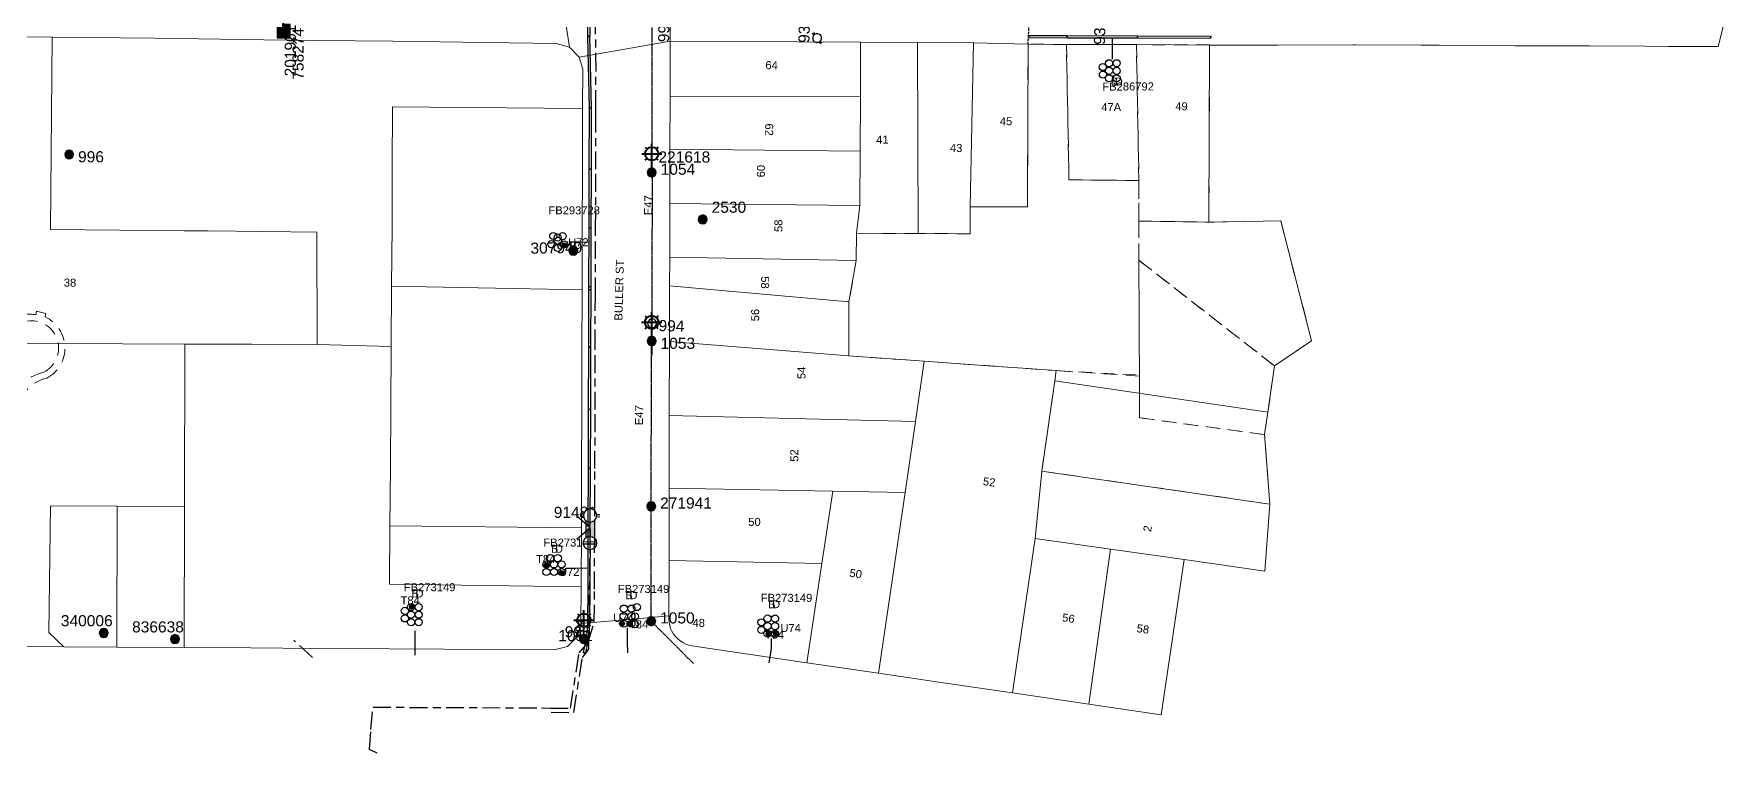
# Model space of a CAD drawing. Header units: metres. Extents: x 315298 to 316343, y 6257802 to 6258556.
# Drawn here: x 315956.2 to 316337.5, y 6257877.8 to 6258039.5 of the extents above; entities that cross this region are included whole.
import ezdxf
from ezdxf.enums import TextEntityAlignment as Align

# ---------------------------------------------------------------- set-up
doc = ezdxf.new("R2010")
doc.units = ezdxf.units.M
for name, pattern in [('Cable Exist OH', [1, 1, 0]), ('Cable Exist UG', [8.2, 4, -1.2, 1.8, -1.2]), ('Dash', [5, 3, -2]), ('DASHED', [0.75, 0.5, -0.25])]:
    doc.linetypes.add(name, pattern=pattern)
doc.layers.get('0').update_dxf_attribs({"color": 6})
for name, color, linetype, lineweight in [('Cadastre Buildings_SP_EXT', 9, 'Continuous', 5), ('Cadastre Developer_SP_EXT', 9, 'Continuous', 5), ('Cadastre Land Parcels_SP_EXT', 9, 'Continuous', 5), ('Cadastre Roads_SP_EXT', 9, 'Continuous', 5)]:
    doc.layers.add(name, color=color, linetype=linetype, lineweight=lineweight)
for name, color, linetype in [('Duct_SP_EXT', 7, 'Continuous'), ('Equip_LV_EXT', 7, 'Continuous'), ('Equip_SP_LV_EXT', 7, 'Continuous'), ('Equip_SP_SL_EXT', 7, 'Continuous'), ('Mains_HV_EXT', 7, 'Continuous'), ('Mains_LV_EXT', 7, 'Continuous'), ('SupportsOH_SP_TR_HV_LV_SL_EXT', 7, 'Continuous'), ('SupportsUG_SP_LV_EXT', 7, 'Continuous'), ('SupportsUG_SP_LV_SL_EXT', 7, 'Continuous'), ('Trench_SP_EXT', 7, 'Continuous')]:
    doc.layers.add(name, color=color, linetype=linetype)
doc.layers.add('UNKNOWN_FEATURES', color=1, linetype='DASHED', plot=False)
doc.styles.add('COLUMN_LABEL', font='arial.ttf')
doc.styles.add('iecARIAL', font='arial.ttf', dxfattribs={"height": 2})
doc.styles.add('POLE_LABEL', font='arial.ttf')
doc.styles.get("Standard").update_dxf_attribs({"font": 'arial.ttf'})

# ---------------------------------------------------------------- blocks, each defined once
blk = doc.blocks.new('COLUMN_EXT')
blk.add_hatch(color=256).paths.add_polyline_path([(-1.49, 1.48), (-1.49, -1.49), (1.48, -1.49), (1.48, 1.48)])
blk.add_lwpolyline([(-1.49, -1.49), (1.48, -1.49), (1.48, 1.48), (-1.49, 1.48)], close=True)
for tag, height, style, flags, p in [('STRUCTURE_PLANT_NUMBER', 0.2, 'POLE_LABEL', 9, (1.81, 0.03)), ('ASSET_NUM', 2.5, 'COLUMN_LABEL', 8, (2, 2)), ('STREET_CODE', 0.2, 'COLUMN_LABEL', 9, (1.81, -0.2))]:
    blk.add_attdef(tag, text='', height=height, dxfattribs=dict(style=style, flags=flags)).set_placement(p, align=Align.MIDDLE_LEFT)
at = {"flags": 1}
blk.add_attdef('Z', (1.81, -2.35), '', height=0.2, dxfattribs=at)
at = {"flags": 9}
for tag, p in [('COLUMN_TYPE', (1.81, -0.4)), ('OWNED_BY', (1.81, -0.6)), ('STATE', (1.81, -0.8)), ('USAGE', (1.81, -1)), ('STREETNAME', (1.81, -1.6)), ('SUBURB', (1.81, -1.8)), ('LEGEND', (1.81, -1.2)), ('LOCATION', (1.81, -1.4)), ('NOTES', (1.81, -2))]:
    blk.add_attdef(tag, text='', height=0.2, dxfattribs=at).set_placement(p, align=Align.MIDDLE_LEFT)
blk = doc.blocks.new('PILLAR_EXT')
blk.add_hatch(color=256).paths.add_polyline_path([(-2.475, 0.99), (-2.475, -0.99), (2.475, -0.99), (2.475, 0.99)])
blk.add_lwpolyline([(-2.475, -0.99), (2.475, -0.99), (2.475, 0.99), (-2.475, 0.99)], close=True)
at = {"style": 'iecARIAL', "flags": 8}
blk.add_attdef('ASSET_NUM', (1.5, 3.5), '', height=2.5, dxfattribs=at)
for tag, p, flags in [('OWNED_BY', (0, -0.2), 9), ('STATE', (0, -0.4), 9), ('SUPPORT_TYPE', (0, -0.6), 9), ('STREETNAME', (0, -1.8), 9), ('SUBURB', (0, -2), 1), ('USAGE', (0, -0.8), 9), ('LEGEND', (0, -1), 9), ('LOCATION', (0, -1.2), 9), ('NOTES', (0, -1.4), 9), ('PARENT', (0, -1.6), 9)]:
    blk.add_attdef(tag, p, '', height=0.2, dxfattribs=dict(flags=flags))
blk = doc.blocks.new('DUCT_EXT')
blk.add_circle((0, 0.8), 0.8)
at = {"flags": 1}
blk.add_attdef('Z', (0, 0), '', height=0.2, dxfattribs=at)
at = {"flags": 9}
for tag, p in [('DUCT_CODE', (0, 0)), ('XSECT_TYPE', (0, -0.2)), ('STATE', (0, -0.6)), ('FB_REFERENCE', (0, -0.4)), ('NOTES', (0, -0.8))]:
    blk.add_attdef(tag, text='', height=0.2, dxfattribs=at).set_placement(p, align=Align.MIDDLE_LEFT)
blk = doc.blocks.new('LV_OH_LINKS_OPEN_EXT')
for p, q in [((-0.17, 4.97), (-0.17, 5.46)), ((0.17, 4.97), (0.17, 5.46)), ((-0.17, 3), (-0.17, 2.5)), ((0.17, 3), (0.17, 2.5))]:
    blk.add_line(p, q)
blk.add_lwpolyline([(0, 2.99, 1), (0, 4.98, 1)], format="xyb", close=True)
at = {"flags": 9}
for tag, p in [('ACTUAL_STATUS', (0, 0)), ('CONSTRUCTED_VOLTAGE', (0, -0.2)), ('OPERATING_VOLTAGE', (0, -0.6)), ('ORIENTATION', (0, -0.8)), ('OWNED_BY', (0, -1)), ('STATE', (0, -1.2)), ('SWITCH_TYPE', (0, -1.4)), ('NO_PHASES', (0, -0.4)), ('USAGE', (0, -1.6)), ('LEGEND', (0, -1.8)), ('NOTES', (0, -2))]:
    blk.add_attdef(tag, text='', height=0.2, dxfattribs=at).set_placement(p, align=Align.MIDDLE_LEFT)
at = {"flags": 1}
blk.add_attdef('Z', (0, 0), '', height=0.2, dxfattribs=at)
blk = doc.blocks.new('SL_LANTERN_EXT')
at = {"lineweight": 40}
for p, q in [((-2.25, 4.22), (2.25, 4.22)), ((-1.46, 5.68), (-1.06, 5.28)), ((0, 1.97), (0, 6.47)), ((1.46, 5.68), (1.06, 5.28)), ((-1.46, 2.76), (-1.06, 3.16)), ((0, 0), (0, 2.72)), ((1.46, 2.76), (1.06, 3.16))]:
    blk.add_line(p, q, dxfattribs=at)
blk.add_circle((0, 4.22), 1.5, dxfattribs=at)
at = {"style": 'iecARIAL', "flags": 8}
blk.add_attdef('ASSET_NUM', (1.5, 1.5), '', height=2.5, dxfattribs=at)
for tag, p, height, flags in [('OPERATING_VOLTAGE', (0.98, -1.65), 0.2, 9), ('ORIENTATION', (0.98, -1.85), 0.2, 9), ('OWNED_BY', (0.98, -2.05), 0.2, 9), ('STATE', (0.98, -2.25), 0.2, 9), ('CONSTRUCTED_VOLTAGE', (0.98, -0.65), 0.2, 9), ('CONTROL_TYPE', (0.98, -0.85), 0.2, 9), ('LANTERN_PURPOSE', (0.98, -1.05), 0.2, 9), ('LANTERN_TYPE', (0.98, -1.25), 0.2, 9), ('NO_PHASES', (0.98, -1.45), 0.2, 9), ('USAGE', (0.98, -2.45), 0.2, 9), ('CEXIST', (0.98, -2.65), 0.2, 9), ('CNEW', (0.98, -2.85), 0.2, 9), ('CNUMBER', (0.98, -3.05), 0.2, 9), ('CREMOVE', (0.98, -3.25), 0.2, 9), ('CREPLACE', (0.98, -3.45), 0.2, 9), ('LKINGHEIGHT', (0.98, -3.65), 0.2, 9), ('LBRACKET', (0.98, -3.85), 0.2, 9), ('LNUMBER', (2.18, -3.25), 2.5, 8), ('LBRACKETVOCAB', (0.98, -4.05), 0.2, 9), ('LCATEGORY', (0.98, -4.25), 0.2, 9), ('LCHARGE1', (0.98, -4.45), 0.2, 9), ('LCHARGE1PERCENT', (0.98, -4.65), 0.2, 9), ('LCHARGE2', (0.98, -4.85), 0.2, 9), ('LCHARGE2PERCENT', (0.98, -5.05), 0.2, 9), ('LCHARGE3', (0.98, -5.25), 0.2, 9), ('LCHARGE3PERCENT', (0.98, -5.45), 0.2, 9), ('LEXIST', (0.98, -5.65), 0.2, 9), ('LLAMP', (0.98, -5.85), 0.2, 9), ('LLAMPVOCAB', (0.98, -6.05), 0.2, 9), ('LMAST', (0.98, -6.25), 0.2, 9), ('LMASTVOCAB', (0.98, -6.45), 0.2, 9), ('LNEW', (0.98, -6.65), 0.2, 9), ('LANTNUMBER', (0.98, -6.85), 0.2, 9), ('LOUTREACH', (0.98, -7.25), 0.2, 9), ('LOUTREACHVOCAB', (0.98, -7.45), 0.2, 9), ('LRATECODE', (0.98, -7.65), 0.2, 9), ('STREETNAME', (0.98, -9.25), 0.2, 9), ('SUBURB', (0.98, -9.45), 0.2, 1), ('LREMOVE', (0.98, -7.85), 0.2, 9), ('LREPLACE', (0.98, -8.05), 0.2, 9), ('LTYPE', (0.98, -8.25), 0.2, 9), ('LTYPEVOCAB', (0.98, -8.45), 0.2, 9), ('LEGEND', (0.98, -8.65), 0.2, 9), ('LOCATION', (0.98, -8.85), 0.2, 9), ('NOTES', (0.98, -9.05), 0.2, 9)]:
    blk.add_attdef(tag, p, '', height=height, dxfattribs=dict(flags=flags))
blk = doc.blocks.new('POLE_EXT')
blk.add_hatch(color=256).paths.add_polyline_path([(-1, 0, 1), (1, 0, 1)])
blk.add_lwpolyline([(-1, 0, 1), (1, 0, 1)], format="xyb", close=True)
for tag, height, flags, p in [('pNumber', 2.5, 8, (-17.84, 2.07)), ('OWNED_BY', 0.2, 9, (1.35, -0.4)), ('SPECIAL_USE', 0.2, 9, (1.35, -0.8)), ('STATE', 0.2, 9, (1.35, -1)), ('cLV', 0.2, 9, (1.35, -1.4)), ('hDepth', 0.2, 9, (1.35, -1.6)), ('hDia', 0.2, 9, (1.35, -1.8)), ('cHV', 0.2, 9, (1.35, -2)), ('cLinedev', 0.2, 9, (1.35, -3.4)), ('pExisting', 0.2, 9, (1.35, -3.8)), ('PARENT', 0.2, 9, (1.35, -0.6)), ('USAGE', 0.2, 9, (1.35, -1.2)), ('LBRACKET', 0.2, 9, (1.35, -2.2)), ('LExisting', 0.2, 9, (1.35, -2.4)), ('LANTNUMBER', 0.2, 9, (1.35, -2.6)), ('LOther', 0.2, 9, (1.35, -2.8)), ('LRemove', 0.2, 9, (1.35, -3)), ('LEGEND', 0.2, 9, (1.35, -3.2)), ('LOCATION', 0.2, 9, (1.35, -3.6)), ('pFooting', 0.2, 9, (1.35, -4.4)), ('pNew', 0.2, 9, (1.35, -4.6)), ('pRelocate', 0.2, 9, (1.35, -5)), ('pRemove', 0.2, 9, (1.35, -5.2)), ('pReplace', 0.2, 9, (1.35, -5.4)), ('pStay', 0.2, 9, (1.35, -5.6)), ('pType', 0.2, 9, (1.35, -5.8)), ('cspan', 0.2, 9, (1.35, -6)), ('STREETNAME', 0.2, 9, (1.35, -6.2)), ('SUBURB', 0.2, 9, (1.35, -6.4)), ('OPERATED_BY', 0.2, 9, (1.36, -7.01)), ('PFNUMBER', 0.2, 9, (1.35, -4)), ('NEWPFNUMBER', 0.2, 9, (1.35, -4.2)), ('NOTES', 0.2, 9, (1.35, -6.6)), ('MAINTAINED_BY', 0.2, 9, (1.36, -6.81))]:
    blk.add_attdef(tag, text='', height=height, dxfattribs=dict(flags=flags)).set_placement(p, align=Align.MIDDLE_LEFT)
at = {"style": 'POLE_LABEL'}
for tag, height, flags, p in [('STRUCTURE_PLANT_NUMBER', 0.2, 9, (1.35, 0.03)), ('ASSET_NUM', 2.5, 8, (2, 2)), ('STREET_CODE', 0.2, 9, (1.35, -0.2))]:
    blk.add_attdef(tag, text='', height=height, dxfattribs=dict(at, flags=flags)).set_placement(p, align=Align.MIDDLE_LEFT)
at = {"flags": 1}
blk.add_attdef('Z', (1.35, -7.33), '', height=0.2, dxfattribs=at)
blk = doc.blocks.new('LV_UG_LINKS_CLOSED_EXT')
blk.add_wipeout([(-1.06, 1.06), (-1.18, 0.92), (-1.29, 0.76), (-1.37, 0.59), (-1.43, 0.42), (-1.48, 0.23), (-1.49, 0.05), (-1.49, -0.14), (-1.46, -0.33), (-1.41, -0.51), (-1.33, -0.68), (-1.24, -0.84), (-1.12, -0.99), (-0.99, -1.12), (-0.84, -1.24), (-0.68, -1.33), (-0.51, -1.41), (-0.33, -1.46), (-0.14, -1.49), (0.05, -1.49), (0.23, -1.48), (0.42, -1.43), (0.59, -1.37), (0.76, -1.29), (0.92, -1.18), (1.06, -1.06), (1.18, -0.92), (1.29, -0.76), (1.37, -0.59), (1.43, -0.42), (1.48, -0.23), (1.49, -0.05), (1.49, 0.14), (1.46, 0.33), (1.41, 0.51), (1.33, 0.68), (1.24, 0.84), (1.12, 0.99), (0.99, 1.12), (0.84, 1.24), (0.68, 1.33), (0.51, 1.41), (0.33, 1.46), (0.14, 1.49), (-0.05, 1.49), (-0.23, 1.48), (-0.42, 1.43), (-0.59, 1.37), (-0.76, 1.29), (-0.92, 1.18)])
for p, q in [((-0.25, -1.48), (-0.25, 1.48)), ((0.25, -1.48), (0.25, 1.48))]:
    blk.add_line(p, q)
blk.add_circle((0, 0), 1.5)
at = {"flags": 9}
for tag, p in [('ACTUAL_STATUS', (0, 0)), ('CONSTRUCTED_VOLTAGE', (0, -0.2)), ('OPERATING_VOLTAGE', (0, -0.6)), ('ORIENTATION', (0, -0.8)), ('STATE', (0, -1)), ('SWITCH_TYPE', (0, -1.2)), ('NO_PHASES', (0, -0.4)), ('USAGE', (0, -1.4)), ('NOTES', (0, -1.6))]:
    blk.add_attdef(tag, text='', height=0.2, dxfattribs=at).set_placement(p, align=Align.MIDDLE_LEFT)
at = {"flags": 1}
blk.add_attdef('Z', (0, 0), '', height=0.2, dxfattribs=at)
blk = doc.blocks.new('LV_UG_LINKS_OPEN_EXT')
for p, q in [((-0.25, 1.47), (-0.25, 2.22)), ((0.25, 1.47), (0.25, 2.22)), ((-0.25, -1.47), (-0.25, -2.22)), ((0.25, -1.47), (0.25, -2.22))]:
    blk.add_line(p, q)
at = {"flags": 9}
for tag, p in [('ACTUAL_STATUS', (0, 0)), ('CONSTRUCTED_VOLTAGE', (0, -0.2)), ('OPERATING_VOLTAGE', (0, -0.6)), ('ORIENTATION', (0, -0.8)), ('STATE', (0, -1)), ('SWITCH_TYPE', (0, -1.2)), ('NO_PHASES', (0, -0.4)), ('USAGE', (0, -1.4)), ('NOTES', (0, -1.6))]:
    blk.add_attdef(tag, text='', height=0.2, dxfattribs=at).set_placement(p, align=Align.MIDDLE_LEFT)
at = {"flags": 1}
blk.add_attdef('Z', (0, 0), '', height=0.2, dxfattribs=at)
blk.add_wipeout([(-0.25, 1.47), (-0.43, 1.43), (-0.61, 1.36), (-0.77, 1.28), (-0.93, 1.17), (-1.07, 1.05), (-1.19, 0.9), (-1.29, 0.75), (-1.38, 0.58), (-1.44, 0.4), (-1.48, 0.22), (-1.49, 0.03), (-1.49, -0.16), (-1.45, -0.34), (-1.4, -0.52), (-1.32, -0.69), (-1.23, -0.85), (-1.11, -1), (-0.98, -1.13), (-0.83, -1.24), (-0.66, -1.34), (-0.49, -1.41), (-0.31, -1.46), (-0.13, -1.49), (0.06, -1.49), (0.25, -1.47), (0.43, -1.43), (0.61, -1.36), (0.77, -1.28), (0.93, -1.17), (1.07, -1.05), (1.19, -0.9), (1.29, -0.75), (1.38, -0.58), (1.44, -0.4), (1.48, -0.22), (1.49, -0.03), (1.49, 0.16), (1.45, 0.34), (1.4, 0.52), (1.32, 0.69), (1.23, 0.85), (1.11, 1), (0.98, 1.13), (0.83, 1.24), (0.66, 1.34), (0.49, 1.41), (0.31, 1.46), (0.13, 1.49), (-0.06, 1.49)])
blk.add_lwpolyline([(0, -1.49, 1), (0, 1.49, 1)], format="xyb", close=True)
blk = doc.blocks.new('CABLE_LARGE_EXT')
h = blk.add_hatch(color=256)
edge = h.paths.add_edge_path()
edge.add_arc((0, 0.55), 0.55, 0, 360)
blk.add_circle((0, 0.55), 0.55)
at = {"flags": 1}
blk.add_attdef('Z', (0, 0), '', height=0.2, dxfattribs=at)
at = {"flags": 9}
for tag, p in [('COND_CODE', (0, 0)), ('STATE', (0, -0.4)), ('XSECT_SIZE', (0, -0.6)), ('FB_REFERENCE', (0, -0.2)), ('NOTES', (0, -0.8))]:
    blk.add_attdef(tag, text='', height=0.2, dxfattribs=at).set_placement(p, align=Align.MIDDLE_LEFT)

msp = doc.modelspace()

# ---------------------------------------------------------------- linework, layer by layer
at = {"layer": 'Cadastre Buildings_SP_EXT', "linetype": 'Continuous'}
for points in [[(316076.66, 6258036.51), (316073.66, 6258037.34), (316036.92, 6258037.83), (316019.98, 6258038.02), (316007.87, 6258038.18), (315983.35, 6258038.51), (315960.31, 6258038.78), (315959.91, 6257995.55), (315983.14, 6257995.32), (315989.97, 6257995.22), (315995.38, 6257995.22), (316007.87, 6257995.06), (316019.85, 6257994.91), (316019.86, 6257969.69), (316036.54, 6257969.21), (316036.63, 6257982.69), (316036.63, 6257982.76), (316036.74, 6257996.14), (316036.77, 6258009.34), (316036.83, 6258023.08), (316079.57, 6258022.75), (316079.62, 6258031.59), (316078.85, 6258034.3), (316076.66, 6258036.51)], [(316139.45, 6257967.1), (316156.44, 6257965.89), (316171.78, 6257964.77), (316179.78, 6257964.23), (316186.15, 6257963.79), (316185.82, 6257961.48), (316233.72, 6257954.47), (316235.24, 6257964.83), (316243.56, 6257970.5), (316236.62, 6257997.45), (316220.47, 6257997.18), (316220.63, 6258037), (316204.17, 6258037.08), (316188.43, 6258037.13), (316179.8, 6258037.18), (316179.65, 6258000.6), (316166.77, 6258000.65), (316166.75, 6257994.56), (316155.07, 6257994.61), (316141.18, 6257994.67), (316141.16, 6257988.57), (316139.5, 6257979.29), (316139.45, 6257967.1)], [(316079.57, 6258022.75), (316036.83, 6258023.08), (316036.77, 6258009.34), (316036.74, 6257996.14), (316036.63, 6257982.76), (316079.47, 6257981.95), (316079.51, 6257995.32), (316079.55, 6258008.78), (316079.57, 6258022.75)], [(316079.32, 6257928.44), (316079.36, 6257941.61), (316079.39, 6257954.73), (316079.43, 6257968.56), (316079.47, 6257981.31), (316079.47, 6257981.95), (316036.63, 6257982.76), (316036.63, 6257982.69), (316036.54, 6257969.21), (316036.43, 6257955.46), (316036.36, 6257942.31), (316036.25, 6257928.87), (316079.32, 6257928.44)], [(316019.86, 6257969.69), (316005.13, 6257969.71), (315990.15, 6257969.71), (315990.04, 6257933.22), (315989.95, 6257901.55), (316004.88, 6257901.43), (316019.46, 6257901.31), (316036.06, 6257901.23), (316073.17, 6257900.98), (316076.2, 6257901.76), (316078.4, 6257903.94), (316079.22, 6257906.94), (316079.29, 6257915.15), (316036.18, 6257915.75), (316036.25, 6257928.87), (316036.36, 6257942.31), (316036.43, 6257955.46), (316036.54, 6257969.21), (316019.86, 6257969.69)], [(316182.88, 6257941.19), (316234.16, 6257933.77), (316232.98, 6257949.41), (316233.72, 6257954.47), (316185.82, 6257961.48), (316182.88, 6257941.19)], [(315959.54, 6257904.88), (315962.91, 6257901.72), (315974.83, 6257901.61), (315974.9, 6257933.31), (315959.87, 6257933.38), (315959.54, 6257904.88)], [(315990.04, 6257933.22), (315974.9, 6257933.32), (315974.83, 6257901.61), (315989.95, 6257901.55), (315990.04, 6257933.22)], [(316079.32, 6257928.44), (316036.25, 6257928.87), (316036.18, 6257915.75), (316079.29, 6257915.15), (316079.32, 6257928.44)]]:
    msp.add_lwpolyline(points, close=True, dxfattribs=at)
at = {"layer": 'Cadastre Developer_SP_EXT', "linetype": 'Dash'}
for points in [[(316204.72, 6258006.51), (316189, 6258006.71), (316188.43, 6258037.13), (316179.8, 6258037.18), (316179.65, 6258000.6), (316166.77, 6258000.65), (316166.75, 6257994.56), (316155.07, 6257994.61), (316141.18, 6257994.67), (316141.16, 6257988.57), (316139.5, 6257979.29), (316139.45, 6257967.1), (316186.15, 6257963.79), (316204.84, 6257962.77), (316204.72, 6257988.61), (316204.69, 6257997.4), (316204.72, 6258006.51)], [(316188.43, 6258037.13), (316189, 6258006.71), (316204.72, 6258006.51), (316204.17, 6258037.08), (316188.43, 6258037.13)], [(316204.17, 6258037.08), (316204.72, 6258006.51), (316204.69, 6257997.4), (316220.47, 6257997.18), (316220.63, 6258037.01), (316204.17, 6258037.08)], [(316235.24, 6257964.83), (316243.56, 6257970.5), (316236.63, 6257997.44), (316220.47, 6257997.18), (316204.69, 6257997.4), (316204.72, 6257988.61), (316235.24, 6257964.83)], [(316235.24, 6257964.83), (316204.72, 6257988.61), (316204.88, 6257953.19), (316232.98, 6257949.41), (316235.24, 6257964.83)], [(316232.98, 6257949.41), (316204.88, 6257953.19), (316204.84, 6257962.55), (316186.15, 6257963.79), (316182.88, 6257941.19), (316207.18, 6257937.68), (316234.17, 6257933.77), (316232.98, 6257949.41)]]:
    msp.add_lwpolyline(points, close=True, dxfattribs=at)
for points in [[(315956.64, 6257976.33, 0.158294), (315951.48, 6257975.79)], [(315959.08, 6257962.1, 0.618373), (315958.71, 6257975.85)], [(315956.17, 6257974.98, 0.234869), (315944.21, 6257969.04)], [(315958.38, 6257963.42, 0.751657), (315956.17, 6257974.98)], [(315950.91, 6257955.54, -0.308661), (315958.38, 6257963.42)], [(315952.27, 6257954.76, -0.302806), (315959.08, 6257962.1)]]:
    msp.add_lwpolyline(points, format="xyb", dxfattribs=at)
msp.add_lwpolyline([(315958.71, 6257975.85), (315958.88, 6257976.6), (315956.79, 6257977.16), (315956.64, 6257976.33)], dxfattribs=at)
at = {"layer": 'Cadastre Land Parcels_SP_EXT', "linetype": 'Continuous'}
for points in [[(315960.31, 6258038.78), (315930.25, 6258039.14), (315906.47, 6258039.44), (315906.2, 6258004.27), (315905.93, 6257970.18), (315990.15, 6257969.71), (316005.13, 6257969.71), (316019.86, 6257969.69), (316019.85, 6257994.91), (316007.87, 6257995.06), (315995.38, 6257995.22), (315989.97, 6257995.22), (315983.14, 6257995.32), (315959.91, 6257995.55), (315960.31, 6258038.78)], [(316099.3, 6258025.44), (316142.1, 6258025.33), (316142.11, 6258037.62), (316099.31, 6258037.87), (316099.3, 6258025.44)], [(316154.95, 6258037.53), (316142.11, 6258037.62), (316142.1, 6258025.33), (316142.04, 6258013.11), (316141.92, 6258000.89), (316141.18, 6257994.67), (316155.07, 6257994.61), (316154.95, 6258037.53)], [(316167.55, 6258037.46), (316154.95, 6258037.53), (316155.07, 6257994.61), (316166.75, 6257994.56), (316166.77, 6258000.65), (316167.55, 6258037.46)], [(316179.8, 6258037.18), (316167.55, 6258037.46), (316166.77, 6258000.65), (316179.65, 6258000.6), (316179.8, 6258037.18)], [(316099.25, 6258013.58), (316142.04, 6258013.11), (316142.1, 6258025.33), (316099.3, 6258025.44), (316099.25, 6258013.58)], [(316142.04, 6258013.11), (316099.25, 6258013.58), (316099.19, 6258001.36), (316141.92, 6258000.89), (316142.04, 6258013.11)], [(316141.92, 6258000.89), (316099.19, 6258001.36), (316099.18, 6257989.29), (316141.16, 6257988.57), (316141.18, 6257994.67), (316141.92, 6258000.89)], [(316141.16, 6257988.57), (316099.18, 6257989.29), (316099.14, 6257982.84), (316139.5, 6257979.29), (316141.16, 6257988.57)], [(316139.5, 6257979.29), (316099.14, 6257982.84), (316099.16, 6257970.31), (316139.45, 6257967.1), (316139.5, 6257979.29)], [(315990.15, 6257969.71), (315905.93, 6257970.18), (315905.9, 6257969.08), (315905.88, 6257966.17), (315905.64, 6257933.99), (315905.42, 6257902.16), (315906.26, 6257902.15), (315962.91, 6257901.72), (315959.54, 6257904.88), (315959.87, 6257933.38), (315974.9, 6257933.31), (315990.04, 6257933.22), (315990.15, 6257969.71)], [(316139.45, 6257967.1), (316099.16, 6257970.31), (316099.09, 6257953.72), (316154.46, 6257952.37), (316156.44, 6257965.89), (316139.45, 6257967.1)], [(316186.15, 6257963.79), (316179.78, 6257964.23), (316171.78, 6257964.77), (316156.44, 6257965.89), (316154.46, 6257952.37), (316152.12, 6257936.42), (316146.15, 6257895.75), (316161.23, 6257893.53), (316176.29, 6257891.32), (316181.39, 6257926.03), (316182.88, 6257941.19), (316185.82, 6257961.48), (316186.15, 6257963.79)], [(316154.46, 6257952.37), (316099.09, 6257953.72), (316099.05, 6257937.34), (316135.87, 6257936.66), (316152.12, 6257936.42), (316154.46, 6257952.37)], [(316234.16, 6257933.77), (316182.88, 6257941.19), (316181.39, 6257926.03), (316198.37, 6257923.63), (316214.91, 6257921.29), (316233.02, 6257918.71), (316234.16, 6257933.77)], [(316135.87, 6257936.66), (316099.05, 6257937.34), (316099.07, 6257921.13), (316133.42, 6257920.39), (316135.87, 6257936.66)], [(316152.12, 6257936.42), (316135.87, 6257936.66), (316133.42, 6257920.39), (316130.03, 6257898.12), (316146.15, 6257895.75), (316152.12, 6257936.42)], [(316198.37, 6257923.63), (316181.39, 6257926.03), (316176.29, 6257891.32), (316193.43, 6257888.8), (316198.37, 6257923.63)], [(316209.77, 6257886.37), (316214.91, 6257921.29), (316198.37, 6257923.63), (316193.43, 6257888.8), (316209.77, 6257886.37)], [(316133.42, 6257920.39), (316099.07, 6257921.13), (316099.02, 6257908.63), (316098.99, 6257907.91), (316099.05, 6257907.2), (316099.18, 6257906.5), (316099.4, 6257905.82), (316099.69, 6257905.17), (316100.06, 6257904.56), (316100.49, 6257903.99), (316100.99, 6257903.47), (316101.54, 6257903.02), (316102.14, 6257902.64), (316102.78, 6257902.32), (316103.46, 6257902.08), (316104.15, 6257901.92), (316130.03, 6257898.12), (316133.42, 6257920.39)]]:
    msp.add_lwpolyline(points, close=True, dxfattribs=at)
at = {"layer": 'Cadastre Roads_SP_EXT', "linetype": 'Continuous'}
for points in [[(315930.25, 6258039.14), (315960.31, 6258038.78), (315983.35, 6258038.51), (316007.87, 6258038.18), (316019.98, 6258038.02), (316036.92, 6258037.83), (316073.66, 6258037.34), (316076.66, 6258036.51), (316074.98, 6258047.2), (316073.31, 6258057.9), (316067.66, 6258057.93), (316055.19, 6258057.99), (316037.54, 6258058.14), (316019.19, 6258058.28), (316004.47, 6258058.35), (315989.97, 6258058.49), (315980.62, 6258058.55), (315980.62, 6258058.55), (315958.98, 6258058.71), (315943.9, 6258058.81)], [(316099.19, 6258047.78), (316099.31, 6258037.87), (316142.11, 6258037.62), (316154.95, 6258037.53), (316167.55, 6258037.46), (316179.8, 6258037.18), (316188.43, 6258037.13), (316204.17, 6258037.08), (316220.63, 6258037), (316235.88, 6258036.94), (316252.96, 6258037.01), (316253.45, 6258037.01), (316268.13, 6258036.94), (316272.27, 6258036.93), (316283.72, 6258036.88), (316289.28, 6258036.85), (316299.11, 6258036.79), (316306.08, 6258036.78), (316318.61, 6258036.73), (316323.87, 6258036.7), (316335.01, 6258036.65), (316337.48, 6258046.45)]]:
    msp.add_lwpolyline(points, dxfattribs=at)
msp.add_lwpolyline([(316099.3, 6258025.44), (316099.31, 6258037.87), (316089.08, 6258036.09), (316087.38, 6258035.79), (316078.85, 6258034.3), (316079.62, 6258031.59), (316079.57, 6258022.75), (316079.55, 6258008.78), (316079.51, 6257995.32), (316079.47, 6257981.95), (316079.47, 6257981.31), (316079.43, 6257968.56), (316079.39, 6257954.73), (316079.36, 6257941.61), (316079.32, 6257928.44), (316079.29, 6257915.15), (316079.22, 6257906.94), (316089.12, 6257907.78), (316090.79, 6257907.92), (316099.02, 6257908.63), (316099.07, 6257921.13), (316099.05, 6257937.34), (316099.09, 6257953.72), (316099.16, 6257970.31), (316099.14, 6257982.84), (316099.18, 6257989.29), (316099.19, 6258001.36), (316099.25, 6258013.58), (316099.3, 6258025.44)], close=True, dxfattribs=at)
at = {"layer": 'Duct_SP_EXT'}
for p, q in [((316080.77, 6258055.27), (316080.72, 6258038.97)), ((316081.25, 6258055.27), (316081.2, 6258038.97)), ((316080.7, 6258038.94), (316080.94, 6258038.94)), ((316080.7, 6258038.94), (316081.04, 6258022.85)), ((316080.72, 6258038.97), (316080.96, 6258038.97)), ((316081.18, 6258038.95), (316080.94, 6258038.94)), ((316081.2, 6258038.97), (316080.96, 6258038.97)), ((316081.18, 6258038.95), (316081.52, 6258022.85)), ((316179.94, 6258039.17), (316179.94, 6258038.93)), ((316179.94, 6258039.17), (316188.58, 6258039.12)), ((316179.94, 6258038.69), (316179.94, 6258038.93)), ((316179.94, 6258038.69), (316188.58, 6258038.64)), ((316188.58, 6258039.12), (316204.4, 6258039.08)), ((316188.58, 6258039.12), (316188.58, 6258038.88)), ((316188.58, 6258038.64), (316188.58, 6258038.88)), ((316188.58, 6258038.64), (316204.4, 6258038.6)), ((316204.4, 6258039.08), (316220.93, 6258039.01)), ((316204.4, 6258039.08), (316204.4, 6258038.84)), ((316204.4, 6258038.6), (316204.4, 6258038.84)), ((316204.4, 6258038.6), (316220.93, 6258038.53)), ((316220.93, 6258039.01), (316220.93, 6258038.77)), ((316220.93, 6258038.53), (316220.93, 6258038.77)), ((316081.04, 6258022.85), (316081.02, 6258009.07)), ((316081.04, 6258022.85), (316081.28, 6258022.85)), ((316081.52, 6258022.85), (316081.28, 6258022.85)), ((316081.52, 6258022.85), (316081.5, 6258009.07)), ((316081.02, 6258009.07), (316080.98, 6257995.79)), ((316081.02, 6258009.07), (316081.26, 6258009.07)), ((316081.5, 6258009.07), (316081.26, 6258009.07)), ((316081.5, 6258009.07), (316081.46, 6257995.79)), ((316080.98, 6257995.79), (316080.94, 6257982.61)), ((316080.98, 6257995.79), (316081.22, 6257995.79)), ((316081.46, 6257995.79), (316081.22, 6257995.79)), ((316081.46, 6257995.79), (316081.42, 6257982.61)), ((316080.94, 6257981.97), (316080.9, 6257969.05)), ((316080.94, 6257982.61), (316080.94, 6257981.97)), ((316080.94, 6257982.61), (316081.18, 6257982.61)), ((316080.94, 6257981.97), (316081.18, 6257981.97)), ((316081.42, 6257982.61), (316081.18, 6257982.61)), ((316081.42, 6257981.97), (316081.18, 6257981.97)), ((316081.42, 6257981.97), (316081.38, 6257969.05)), ((316081.42, 6257982.61), (316081.42, 6257981.97)), ((316080.9, 6257969.05), (316080.86, 6257955.05)), ((316080.9, 6257969.05), (316081.14, 6257969.05)), ((316081.38, 6257969.05), (316081.14, 6257969.05)), ((316081.38, 6257969.05), (316081.34, 6257955.05)), ((316080.86, 6257955.05), (316080.83, 6257941.77)), ((316080.86, 6257955.05), (316081.1, 6257955.05)), ((316081.34, 6257955.05), (316081.1, 6257955.05)), ((316081.34, 6257955.05), (316081.31, 6257941.77)), ((316080.83, 6257941.77), (316080.83, 6257941.77)), ((316080.83, 6257941.77), (316081.07, 6257941.77)), ((316080.83, 6257941.77), (316081.07, 6257941.77)), ((316081.31, 6257941.77), (316081.07, 6257941.77)), ((316081.31, 6257941.77), (316081.07, 6257941.77)), ((316081.31, 6257941.77), (316081.31, 6257941.77)), ((316080.75, 6257915.14), (316080.69, 6257907.04)), ((316080.75, 6257915.14), (316080.99, 6257915.14)), ((316081.23, 6257915.14), (316080.99, 6257915.14)), ((316081.23, 6257915.14), (316081.17, 6257907.02)), ((316080.69, 6257907.04), (316080.49, 6257903.93)), ((316080.69, 6257907.04), (316080.93, 6257907.03)), ((316081.17, 6257907.02), (316080.93, 6257907.03)), ((316081.17, 6257907.02), (316080.97, 6257903.86)), ((316080.49, 6257903.93), (316079.74, 6257900.42)), ((316080.97, 6257903.86), (316080.21, 6257900.32)), ((316080.49, 6257903.93), (316080.73, 6257903.89)), ((316080.97, 6257903.86), (316080.73, 6257903.89)), ((316079.74, 6257900.42), (316079.97, 6257900.37)), ((316080.21, 6257900.32), (316079.97, 6257900.37))]:
    msp.add_line(p, q, dxfattribs=at)
for points in [[(316198.8, 6258033.84), (316198.79, 6258036.06), (316198.77, 6258038.54)], [(316076.81, 6257992.73), (316079.11, 6257992.73), (316080.89, 6257992.7)], [(316075.87, 6257919.39), (316077.9, 6257919.39), (316080.52, 6257919.42)], [(316041.86, 6257905.29), (316041.86, 6257902.89), (316041.85, 6257899.82)], [(316089.62, 6257905.92), (316089.62, 6257902.79), (316089.69, 6257900.34)], [(316121.99, 6257903.55), (316121.99, 6257901.32), (316121.51, 6257898.1)]]:
    msp.add_lwpolyline(points, dxfattribs=at)
at = {"layer": 'Mains_LV_EXT', "linetype": 'Cable Exist OH'}
for points in [[(316095.18, 6258041.99), (316095.15, 6258008.32)], [(316095.24, 6258008.32), (316095.13, 6257970.43)], [(316095.03, 6257933.26), (316095, 6257933.37), (316095.13, 6257970.43)], [(316095.13, 6257970.43), (316095.13, 6257967.11)], [(316095.03, 6257907.44), (316095.03, 6257933.26)], [(316104.55, 6257897.91), (316095.03, 6257907.44)]]:
    msp.add_lwpolyline(points, dxfattribs=at)
at = {"layer": 'Trench_SP_EXT', "linetype": 'Cable Exist UG'}
for points in [[(316012.35, 6258040.09), (316016.01, 6258036.62)], [(316081.32, 6257928.43), (316077.85, 6257931.45)], [(316081.32, 6257928.43), (316077.79, 6257925.45)], [(316018.85, 6257899.29), (316014.62, 6257903.19)]]:
    msp.add_lwpolyline(points, dxfattribs=at)
at = {"layer": 'UNKNOWN_FEATURES'}
msp.add_lwpolyline([(316179.8, 6258037.18), (316180.08, 6258042.35)], dxfattribs=at)

# ---------------------------------------------------------------- block references
at = {"layer": 'Duct_SP_EXT'}
for name, p, rotation in [('DUCT_EXT', (316197.4, 6258032.04), 90), ('DUCT_EXT', (316198.82, 6258032.9), 90), ('DUCT_EXT', (316200.52, 6258032.9), 90), ('DUCT_EXT', (316197.43, 6258030.35), 90), ('DUCT_EXT', (316198.83, 6258031.2), 90), ('DUCT_EXT', (316198.84, 6258029.5), 90), ('DUCT_EXT', (316200.53, 6258031.2), 90), ('DUCT_EXT', (316200.54, 6258029.5), 90), ('DUCT_EXT', (316040.42, 6257909.77), 89.94186810985565), ('DUCT_EXT', (316041.82, 6257910.61), 89.94186810985565), ('CABLE_LARGE_EXT', (316041.78, 6257910.63), 89.94186810985565), ('DUCT_EXT', (316043.52, 6257910.61), 89.94186810985565), ('DUCT_EXT', (316089.67, 6257910.28), 89.94579977262939), ('DUCT_EXT', (316091.37, 6257910.28), 89.94579977262939), ('DUCT_EXT', (316040.41, 6257908.07), 89.94186810985565), ('DUCT_EXT', (316041.81, 6257908.91), 89.94186810985565), ('DUCT_EXT', (316041.81, 6257907.21), 89.94186810985565), ('DUCT_EXT', (316043.51, 6257908.91), 89.94186810985565), ('DUCT_EXT', (316043.51, 6257907.21), 89.94186810985565), ('CABLE_LARGE_EXT', (316089.01, 6257906.93), 89.94579977262939), ('DUCT_EXT', (316089.67, 6257908.58), 89.94579977262939), ('DUCT_EXT', (316089.67, 6257906.88), 89.94579977262939), ('CABLE_LARGE_EXT', (316090.7, 6257906.93), 89.94579977262939), ('DUCT_EXT', (316091.37, 6257908.58), 89.94579977262939), ('DUCT_EXT', (316091.37, 6257906.88), 89.94579977262939), ('DUCT_EXT', (316092.18, 6257908.5), 89.94579977262939), ('DUCT_EXT', (316092.18, 6257906.79), 89.94579977262939), ('DUCT_EXT', (316120.59, 6257907.19), 89.95022895892943), ('DUCT_EXT', (316121.99, 6257908.04), 89.95022895892943), ('DUCT_EXT', (316121.99, 6257906.34), 89.95022895892943), ('DUCT_EXT', (316123.69, 6257908.03), 89.95022895892943), ('DUCT_EXT', (316123.69, 6257906.33), 89.95022895892943), ('DUCT_EXT', (316120.59, 6257905.49), 89.95022895892943), ('DUCT_EXT', (316121.99, 6257904.64), 89.95022895892943), ('CABLE_LARGE_EXT', (316121.99, 6257904.64), 89.95022895892943), ('DUCT_EXT', (316123.69, 6257904.63), 89.95022895892943), ('CABLE_LARGE_EXT', (316123.69, 6257904.63), 89.95022895892943)]:
    msp.add_blockref(name, p, dxfattribs=dict(at, rotation=rotation))
for name, p in [('DUCT_EXT', (316072.99, 6257993.26)), ('DUCT_EXT', (316073.99, 6257992.92)), ('DUCT_EXT', (316075.12, 6257993.22)), ('DUCT_EXT', (316072.57, 6257991.42)), ('DUCT_EXT', (316074, 6257990.56)), ('DUCT_EXT', (316074.03, 6257992.21)), ('DUCT_EXT', (316075.46, 6257991.39)), ('CABLE_LARGE_EXT', (316075.5, 6257991.42)), ('DUCT_EXT', (316072.32, 6257920.82)), ('DUCT_EXT', (316074.02, 6257920.82)), ('DUCT_EXT', (316071.47, 6257919.42)), ('DUCT_EXT', (316071.47, 6257917.72)), ('CABLE_LARGE_EXT', (316071.5, 6257919.49)), ('DUCT_EXT', (316073.17, 6257919.42)), ('DUCT_EXT', (316073.17, 6257917.72)), ('DUCT_EXT', (316074.87, 6257919.42)), ('DUCT_EXT', (316074.87, 6257917.72)), ('CABLE_LARGE_EXT', (316074.87, 6257917.72)), ('DUCT_EXT', (316091.81, 6257909.82))]:
    msp.add_blockref(name, p, dxfattribs=at)
at = {"layer": 'Equip_SP_LV_EXT'}
for p, rotation in [((316130, 6258041.76), 215.9942217119405), ((316095.13, 6257970.43), 358.7299690189176)]:
    msp.add_blockref('LV_OH_LINKS_OPEN_EXT', p, dxfattribs=dict(at, rotation=rotation))
at = {"layer": 'Equip_SP_SL_EXT'}
ref = msp.add_blockref('SL_LANTERN_EXT', (316095.18, 6258041.99), dxfattribs=at)
ref.add_attrib('ASSET_NUM', '993', dxfattribs={"layer": '0', "height": 2.5, "rotation": 88.7662, "style": 'iecARIAL'}).set_placement((316096.68, 6258043.49), align=Align.TOP_RIGHT)
ref = msp.add_blockref('SL_LANTERN_EXT', (316130, 6258041.76), dxfattribs=at)
ref.add_attrib('ASSET_NUM', '934', dxfattribs={"layer": '0', "height": 2.5, "rotation": 88.6849, "style": 'iecARIAL'}).set_placement((316131.5, 6258043.26), align=Align.BOTTOM_RIGHT)
ref = msp.add_blockref('SL_LANTERN_EXT', (316196.49, 6258041.33), dxfattribs=at)
ref.add_attrib('ASSET_NUM', '935', dxfattribs={"layer": '0', "height": 2.5, "rotation": 88.4603, "style": 'iecARIAL'}).set_placement((316197.99, 6258042.83), align=Align.BOTTOM_RIGHT)
ref = msp.add_blockref('SL_LANTERN_EXT', (316012.35, 6258040.09), dxfattribs=at)
ref.add_attrib('ASSET_NUM', '201901', dxfattribs={"layer": '0', "height": 2.5, "rotation": 89.9273, "style": 'iecARIAL'}).set_placement((316013.85, 6258041.59), align=Align.MIDDLE_RIGHT)
ref = msp.add_blockref('SL_LANTERN_EXT', (316095.15, 6258008.32), dxfattribs=at)
ref.add_attrib('ASSET_NUM', '221618', dxfattribs={"layer": '0', "height": 2.5, "style": 'iecARIAL'}).set_placement((316096.65, 6258009.82), align=Align.BOTTOM_LEFT)
ref = msp.add_blockref('SL_LANTERN_EXT', (316095.13, 6257970.43), dxfattribs=at)
ref.add_attrib('ASSET_NUM', '994', dxfattribs={"layer": '0', "height": 2.5, "rotation": 358.5089, "style": 'iecARIAL'}).set_placement((316096.63, 6257971.93), align=Align.BOTTOM_LEFT)
ref = msp.add_blockref('SL_LANTERN_EXT', (316079.89, 6257903.46), dxfattribs=at)
ref.add_attrib('ASSET_NUM', '995', dxfattribs={"layer": '0', "height": 2.5, "rotation": 358.8712, "style": 'iecARIAL'}).set_placement((316081.39, 6257904.96), align=Align.MIDDLE_RIGHT)
at = {"layer": 'SupportsOH_SP_TR_HV_LV_SL_EXT'}
ref = msp.add_blockref('POLE_EXT', (315964.1, 6258012.37), dxfattribs=at)
ref.add_attrib('ASSET_NUM', '996', dxfattribs={"layer": '0', "height": 2.5, "rotation": 359.9916, "style": 'POLE_LABEL'}).set_placement((315966.1, 6258013.12), align=Align.TOP_LEFT)
ref = msp.add_blockref('POLE_EXT', (316095.15, 6258008.32), dxfattribs=at)
ref.add_attrib('ASSET_NUM', '1054', dxfattribs={"layer": '0', "height": 2.5, "style": 'POLE_LABEL'}).set_placement((316097.15, 6258009.07), align=Align.MIDDLE_LEFT)
ref = msp.add_blockref('POLE_EXT', (316106.62, 6257997.78), dxfattribs=at)
ref.add_attrib('ASSET_NUM', '2530', dxfattribs={"layer": '0', "height": 2.5, "style": 'POLE_LABEL'}).set_placement((316108.62, 6257998.53), align=Align.BOTTOM_LEFT)
ref = msp.add_blockref('POLE_EXT', (316077.52, 6257990.76), dxfattribs=at)
ref.add_attrib('ASSET_NUM', '307949', dxfattribs={"layer": '0', "height": 2.5, "rotation": 1, "style": 'POLE_LABEL'}).set_placement((316079.52, 6257991.51), align=Align.MIDDLE_RIGHT)
ref = msp.add_blockref('POLE_EXT', (316095.13, 6257970.43), dxfattribs=at)
ref.add_attrib('ASSET_NUM', '1053', dxfattribs={"layer": '0', "height": 2.5, "style": 'POLE_LABEL'}).set_placement((316097.13, 6257971.18), align=Align.TOP_LEFT)
ref = msp.add_blockref('POLE_EXT', (316095.03, 6257933.26), dxfattribs=at)
ref.add_attrib('ASSET_NUM', '271941', dxfattribs={"layer": '0', "height": 2.5, "style": 'POLE_LABEL'}).set_placement((316097.03, 6257934.01), align=Align.MIDDLE_LEFT)
ref = msp.add_blockref('POLE_EXT', (315971.89, 6257904.81), dxfattribs=at)
ref.add_attrib('ASSET_NUM', '340006', dxfattribs={"layer": '0', "height": 2.5, "style": 'POLE_LABEL'}).set_placement((315973.89, 6257905.56), align=Align.BOTTOM_RIGHT)
ref = msp.add_blockref('POLE_EXT', (315987.91, 6257903.42), dxfattribs=at)
ref.add_attrib('ASSET_NUM', '836638', dxfattribs={"layer": '0', "height": 2.5, "style": 'POLE_LABEL'}).set_placement((315989.91, 6257904.17), align=Align.BOTTOM_RIGHT)
ref = msp.add_blockref('POLE_EXT', (316095.03, 6257907.44), dxfattribs=at)
ref.add_attrib('ASSET_NUM', '1050', dxfattribs={"layer": '0', "height": 2.5, "rotation": 0.0176, "style": 'POLE_LABEL'}).set_placement((316097.03, 6257908.19), align=Align.MIDDLE_LEFT)
ref = msp.add_blockref('POLE_EXT', (316079.89, 6257903.46), dxfattribs=at)
ref.add_attrib('ASSET_NUM', '1051', dxfattribs={"layer": '0', "height": 2.5, "rotation": 0.0382, "style": 'POLE_LABEL'}).set_placement((316081.89, 6257904.21), align=Align.MIDDLE_RIGHT)
at = {"layer": 'SupportsUG_SP_LV_EXT'}
ref = msp.add_blockref('PILLAR_EXT', (316081.32, 6257928.43), dxfattribs=dict(at, rotation=269.9774693464311))
ref.add_attrib('ASSET_NUM', '91481', dxfattribs={"layer": '0', "height": 2.5, "style": 'iecARIAL'}).set_placement((316082.82, 6257931.93), align=Align.MIDDLE_RIGHT)
at = {"layer": 'SupportsUG_SP_LV_SL_EXT'}
ref = msp.add_blockref('COLUMN_EXT', (316012.35, 6258040.09), dxfattribs=dict(at, rotation=269.9999999999998))
ref.add_attrib('ASSET_NUM', '758274', dxfattribs={"layer": '0', "height": 2.5, "rotation": 90, "style": 'COLUMN_LABEL'}).set_placement((316014.35, 6258040.84), align=Align.TOP_RIGHT)

# ---------------------------------------------------------------- texts
at = {"layer": 'Cadastre Developer_SP_EXT'}
for s, p in [('47A', (316196.26, 6258022.13)), ('49', (316212.91, 6258022.32))]:
    msp.add_text(s, height=1.8, dxfattribs=at).set_placement(p)
at = {"layer": 'Cadastre Land Parcels_SP_EXT'}
for s, rotation, p in [('64', 359.6225, (316120.71, 6258031.57)), ('62', 270.1502, (316120.67, 6258019.36)), ('45', 359.7807, (316173.44, 6258018.97)), ('41', 359.7586, (316145.63, 6258014.82)), ('43', 359.5219, (316162.22, 6258012.96)), ('60', 89.7042, (316120.6, 6258007.23)), ('58', 89.6928, (316124.53, 6257994.95)), ('38', 359.404, (315962.89, 6257982.69)), ('58', 270.1109, (316119.74, 6257985)), ('56', 89.8489, (316119.31, 6257974.88)), ('54', 89.7488, (316129.72, 6257961.88)), ('52', 89.9741, (316128.12, 6257943.3)), ('52', 352.0776, (316169.54, 6257938.06)), ('2', 81.9697, (316207.46, 6257927.44)), ('50', 351.6112, (316139.52, 6257917.47)), ('56', 351.5453, (316187.37, 6257907.44)), ('58', 351.6535, (316204.12, 6257905.02))]:
    msp.add_text(s, height=1.8, rotation=rotation, dxfattribs=at).set_placement(p)
for s, p in [('50', (316116.85, 6257928.88)), ('48', (316104.32, 6257906.17))]:
    msp.add_text(s, height=1.8, dxfattribs=at).set_placement(p)
at = {"layer": 'Cadastre Roads_SP_EXT'}
msp.add_text('BULLER ST', height=1.8, rotation=88.4927, dxfattribs=at).set_placement((316088.54, 6257975.02))
at = {"layer": 'Duct_SP_EXT'}
msp.add_text('FB286792', height=1.8, rotation=0.1321, dxfattribs=at).set_placement((316196.5, 6258026.76))
for s, p in [('B', (316198.36, 6258027.89)), ('D', (316199.28, 6258027.89)), ('FB293728', (316071.9, 6257998.92)), ('U72', (316076.32, 6257991.76)), ('FB273149', (316070.77, 6257924.22)), ('T84', (316069.14, 6257920.53)), ('B', (316072.47, 6257922.82)), ('D', (316073.37, 6257922.82)), ('U72', (316074.28, 6257917.63)), ('FB273149', (316039.38, 6257914.19)), ('B', (316041.08, 6257912.79)), ('D', (316041.98, 6257912.79)), ('FB273149', (316087.51, 6257913.8)), ('B', (316089.21, 6257912.4)), ('D', (316090.11, 6257912.4)), ('T84', (316038.65, 6257911.23)), ('FB273149', (316119.66, 6257911.8)), ('B', (316121.31, 6257910.36)), ('D', (316122.21, 6257910.36)), ('U74', (316086.49, 6257907.31)), ('T84', (316090.02, 6257905.85)), ('U74', (316124.08, 6257905.02)), ('T84', (316120.59, 6257903.52))]:
    msp.add_text(s, height=1.8, dxfattribs=at).set_placement(p)
at = {"layer": 'Mains_LV_EXT'}
for s, rotation, p in [('E47', 88.7662, (316095.21, 6257998.72)), ('E47', 88.8243, (316093.16, 6257951.5)), ('T84', 90.252, (316079.89, 6257903.46))]:
    msp.add_text(s, height=1.8, rotation=rotation, dxfattribs=at).set_placement(p)

# ---------------------------------------------------------------- next in the draw order: block references
at = {"layer": 'Equip_LV_EXT'}
for name, p, rotation in [('LV_UG_LINKS_OPEN_EXT', (316081.27, 6257931.22), 269.4018465273916), ('LV_UG_LINKS_CLOSED_EXT', (316081.24, 6257925.02), 91.06351735917046)]:
    msp.add_blockref(name, p, dxfattribs=dict(at, rotation=rotation))

# ---------------------------------------------------------------- next in the draw order: linework, layer by layer
at = {"layer": 'Duct_SP_EXT'}
for p, q in [((316080.83, 6257941.77), (316080.75, 6257928.96)), ((316081.31, 6257941.77), (316081.23, 6257928.96)), ((316080.75, 6257928.96), (316080.99, 6257928.96)), ((316080.78, 6257928), (316080.75, 6257915.14)), ((316080.78, 6257928), (316081.02, 6257928)), ((316081.23, 6257928.96), (316080.99, 6257928.96)), ((316081.26, 6257928), (316081.02, 6257928)), ((316081.26, 6257928), (316081.23, 6257915.14))]:
    msp.add_line(p, q, dxfattribs=at)
at = {"layer": 'Mains_HV_EXT', "linetype": 'Cable Exist UG'}
msp.add_lwpolyline([(316033.39, 6257877.79), (316031.67, 6257878.57), (316031.98, 6257883.06), (316032.47, 6257888.11), (316032.47, 6257888.11), (316070.34, 6257887.96), (316072.36, 6257887.92), (316072.36, 6257887.92), (316076.84, 6257887.9), (316078.82, 6257900.3), (316080.75, 6257902.58), (316082.2, 6257907.13), (316082.2, 6257907.13), (316082.27, 6257914.64), (316082.35, 6257934.07), (316082.35, 6257934.07), (316082.37, 6257941.77), (316082.41, 6257955.05), (316082.43, 6257969.05), (316082.47, 6257980.69), (316082.53, 6257995.81), (316082.53, 6257995.81), (316082.57, 6258009.09), (316082.57, 6258020.69), (316082.57, 6258022.83), (316082.57, 6258022.83), (316082.61, 6258031.27), (316082.34, 6258059.49)], dxfattribs=at)
at = {"layer": 'Mains_LV_EXT', "linetype": 'Cable Exist UG'}
msp.add_lwpolyline([(316072.53, 6257886.96), (316077.61, 6257886.93), (316079.56, 6257899.26), (316081.03, 6257901.15), (316081.32, 6257928.43)], dxfattribs=at)

doc.saveas('drawing.dxf')
